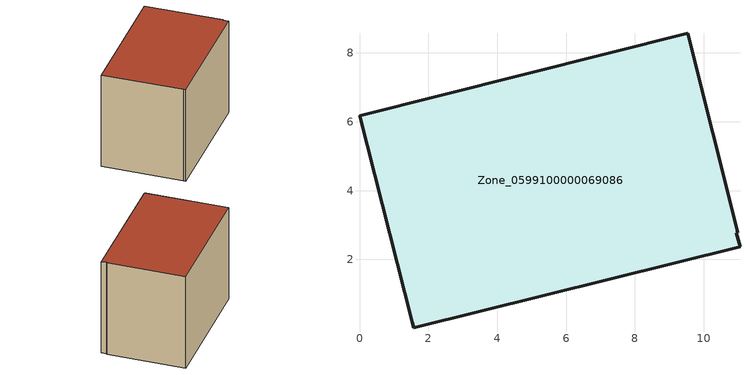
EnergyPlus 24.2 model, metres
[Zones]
Zone_0599100000069086
 floor ground (C_G): 10.99,2.79 10.95,2.77 11.05,2.37 1.58,0.01 1.53,0.18 0,6.17 9.54,8.58 z0
 wall outside (C_F): 10.95,2.77 10.99,2.79 9.54,8.58 0,6.17 1.53,0.18 1.58,0.01 11.05,2.37 10.95,2.77 z0:7.67
 roof outside (C_R): 11.05,2.37 10.95,2.77 10.99,2.79 9.54,8.58 0,6.17 1.53,0.18 1.58,0.01 z7.67
[BUILDING]
Pand.0599100000069086: North Axis=0; Terrain=City; Loads Convergence Tolerance Value=0.04; Temperature Convergence Tolerance Value=0.4; Solar Distribution=FullExterior; Maximum Number of Warmup Days=25; Minimum Number of Warmup Days=1
[Site:Location]
Rotterdam.The.Hague.AP_ZH_NLD Design_Conditions: Latitude=51.96; Longitude=4.45; Time Zone=1; Elevation=-4.5
[SITE:GROUNDTEMPERATURE:BUILDINGSURFACE]
18, 18, 18, 18, 18, 18, 18, 18, 18, 18, 18, 18
[MATERIAL] Thermal Absorptance=0.9; Solar Absorptance=0.7; Visible Absorptance=0.7
Name | Roughness | Thickness | Conductivity | Density | Specific Heat
G.TC.1965-1974 | MediumSmooth | 0.15 | 0.882353 | 540 | 1210
F.TC.1965-1974 | Rough | 0.3 | 0.697674 | 1920 | 840
R.TC.1965-1974 | MediumRough | 0.2 | 0.232558 | 1500 | 1000
[CONSTRUCTION]
C_G: G.TC.1965-1974
C_F: F.TC.1965-1974
C_R: R.TC.1965-1974
[ZONE]
Zone_0599100000069086: Type=1; Multiplier=1; Ceiling Height=Autocalculate; Volume=Autocalculate; Floor Area=autocalculate; Part of Total Floor Area=Yes
[ZONEINFILTRATION:DESIGNFLOWRATE]
Infil_Zone_0599100000069086: Zone or ZoneList or Space or SpaceList=Zone_0599100000069086; Schedule=AlwaysOn; Design Flow Rate Calculation Method=Flow/Area; Flow Rate per Floor Area=0.003; Constant Term Coefficient=1; Temperature Term Coefficient=0; Velocity Term Coefficient=0; Velocity Squared Term Coefficient=0
[HVACTEMPLATE:ZONE:IDEALLOADSAIRSYSTEM]
Zone_0599100000069086: Maximum Heating Supply Air Temperature=50; Minimum Cooling Supply Air Temperature=13; Maximum Heating Supply Air Humidity Ratio=0.0156; Minimum Cooling Supply Air Humidity Ratio=0.0077; Heating Limit=NoLimit; Cooling Limit=NoLimit; Dehumidification Control Type=ConstantSensibleHeatRatio; Cooling Sensible Heat Ratio=0.7; Dehumidification Setpoint=60; Humidification Control Type=None; Humidification Setpoint=30; Outdoor Air Method=None; Outdoor Air Flow Rate per Person=0.00944; Outdoor Air Flow Rate per Zone Floor Area=0; Outdoor Air Flow Rate per Zone=0; Demand Controlled Ventilation Type=None; Outdoor Air Economizer Type=NoEconomizer; Heat Recovery Type=None; Sensible Heat Recovery Effectiveness=0.7; Latent Heat Recovery Effectiveness=0.65
[ZONECONTROL:THERMOSTAT]
ThermostatControl_Zone_0599100000069086: Zone or ZoneList=Zone_0599100000069086; Control Type Schedule=DualSetpointControlType; Control 1=Thermostat_Zone_0599100000069086; Temperature Difference Between Cutout And Setpoint=0
[THERMOSTATSETPOINT:DUALSETPOINT]
Thermostat_Zone_0599100000069086: Heating Setpoint Temperature Schedule=HeatingSetpoint_Zone_0599100000069086; Cooling Setpoint Temperature Schedule=CoolingSetpoint_Zone_0599100000069086
[SCHEDULE:COMPACT]
HeatingSetpoint_Zone_0599100000069086: Through: 12/31, For: AllDays, Until: 24:00, 21
CoolingSetpoint_Zone_0599100000069086: Through: 12/31, For: AllDays, Until: 24:00, 24
DualSetpointControlType: Through: 12/31, For: AllDays, Until: 24:00, 4
AlwaysOn: Through: 12/31, For: AllDays, Until: 24:00, 1
